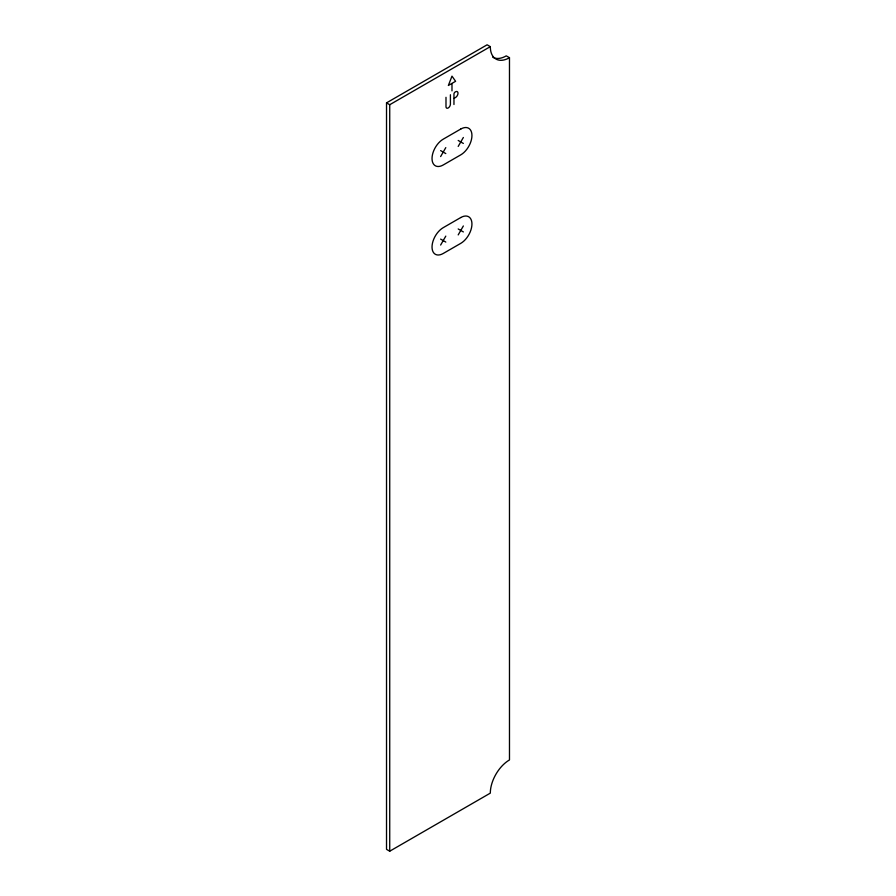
<?xml version="1.0" encoding="UTF-8"?>
<svg xmlns="http://www.w3.org/2000/svg" width="896" height="896" viewBox="0 0 896 896"><rect width="100%" height="100%" fill="white"/><g stroke="black" fill="none" stroke-linecap="round" stroke-linejoin="round"><path stroke-width="1.34" d="M440.63 156.554L445.794 147.616M458.192 146.418L463.355 137.48M440.63 245.045L445.794 236.118M458.192 234.909L463.355 225.971M386.523 102.872L487.122 44.8L490.314 46.648A27.093 15.646 -60 0 0 509.477 57.702L509.477 759.942A27.093 15.646 -60 0 0 490.314 793.128L389.726 851.2L386.523 849.352L386.523 102.872L389.726 104.72L490.314 46.648M451.741 83.53L448.37 85.467L451.987 76.138L455.605 81.29L451.987 83.373L451.987 90.888M454.216 98.246L455.526 97.485A3.483 2.016 -60 0 0 457.99 93.218A3.483 2.016 -60 0 0 455.526 91.795L455.157 92.019A1.691 0.974 -60 0 0 453.958 94.091L453.958 104.507M509.477 57.702L506.274 55.866A27.093 15.646 -60 0 1 492.733 57.21M458.192 140.459L463.355 143.438M440.63 150.595L445.794 153.574M458.192 228.95L463.355 231.93M440.63 239.098L445.794 242.077M450.408 94.752L450.408 104.138A3.125 1.803 -60 0 1 448.202 107.957A3.125 1.803 -60 0 1 445.995 106.68L445.995 97.306M389.726 104.72L389.726 851.2M460.768 129.035L443.206 139.182A15.803 9.128 -60 0 0 432.029 158.536A15.803 9.128 -60 0 0 443.206 164.987L460.768 154.851A15.803 9.128 -60 0 0 471.946 135.486A15.803 9.128 -60 0 0 460.768 129.035M460.768 217.538L443.206 227.674A15.803 9.128 -60 0 0 432.029 247.038A15.803 9.128 -60 0 0 443.206 253.49L460.768 243.354A15.803 9.128 -60 0 0 471.946 223.989A15.803 9.128 -60 0 0 460.768 217.538"/></g></svg>
